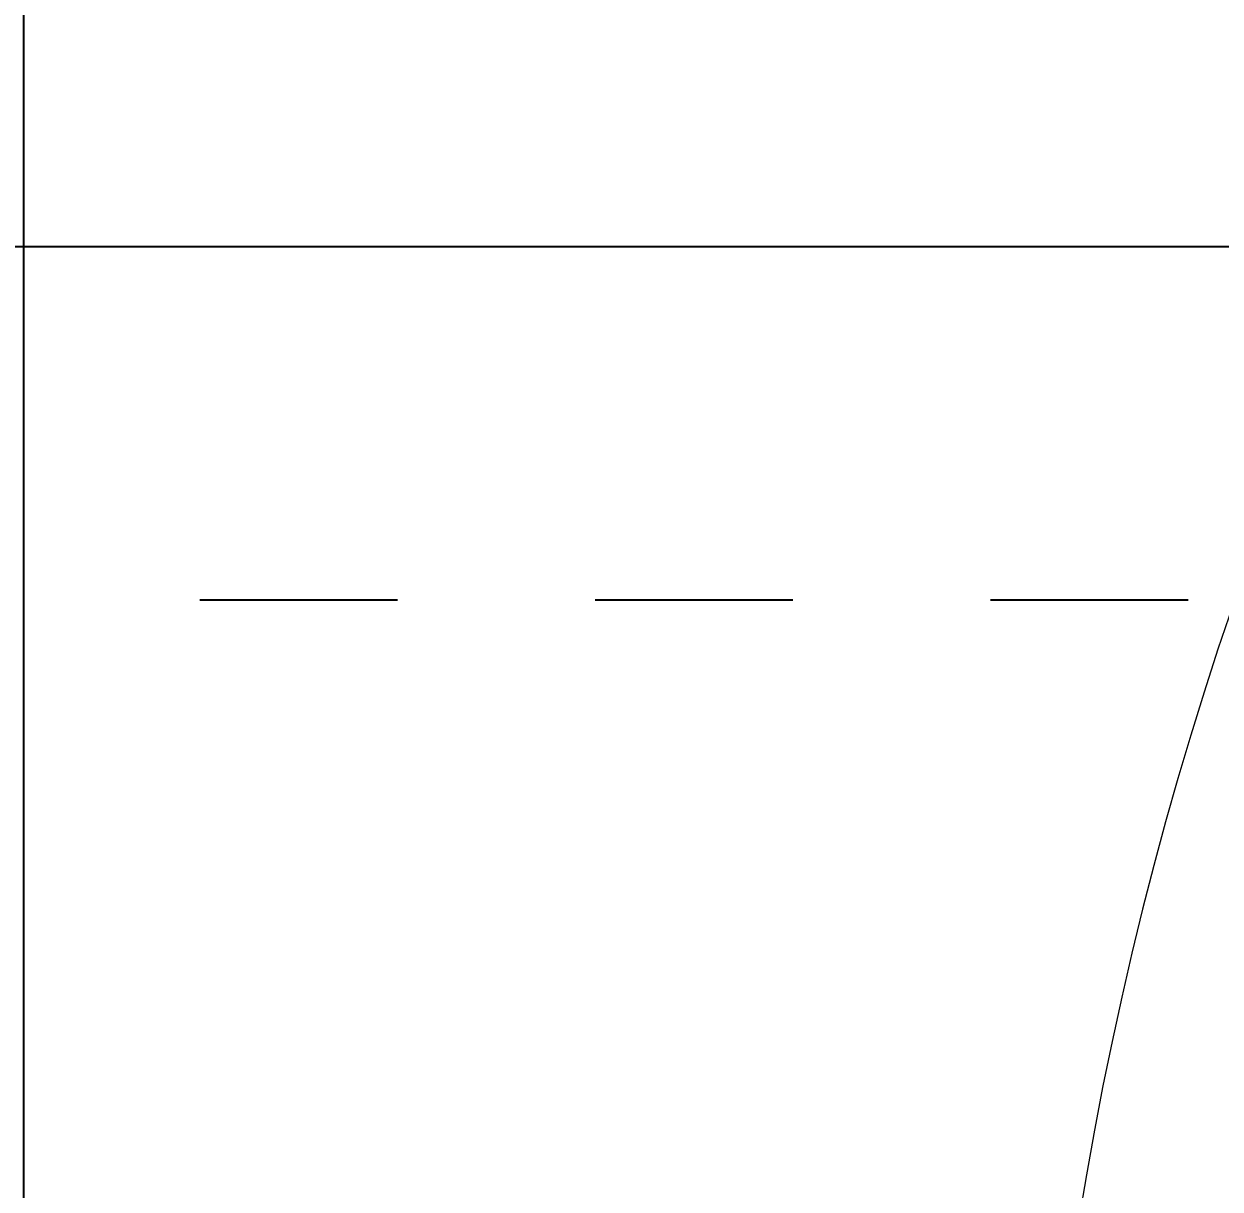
# Model space of a CAD drawing. Header units: millimetres. Extents: x 17886 to 18265, y -8727 to -7321.
# Drawn here: x 17992.537 to 17995.563, y -7629.663 to -7626.716 of the extents above; entities that cross this region are included whole.
import ezdxf

# ---------------------------------------------------------------- set-up
doc = ezdxf.new("R2010")
doc.units = ezdxf.units.MM
doc.linetypes.add('EPL_DASH', pattern=[1, 0.5, -0.5])
doc.layers.add('CRTANJE', color=4, linetype='Continuous', lineweight=30)
doc.layers.add('TANKE', color=7, linetype='Continuous', lineweight=15)
doc.styles.add('TEHNO', font='tehno_98.shx', dxfattribs={"width": 0.6})
doc.dimstyles.new('ISO-25-Dušan', dxfattribs={"dimscale": 50, "dimtxt": 3.5, "dimasz": 3, "dimexe": 1.25, "dimexo": 1.25, "dimgap": 0.7, "dimtad": 1, "dimdec": 0, "dimtxsty": 'TEHNO', "dimcen": 2.5, "dimclrd": 191, "dimclre": 191, "dimclrt": 254, "dimadec": 0, "dimazin": 0, "dimtfac": 1, "dimtdec": 0, "dimtmove": 0, "dimatfit": 3, "dimfxl": 1, "dimarcsym": 0})

# ---------------------------------------------------------------- blocks, each defined once
blk = doc.blocks.new('*D222')
at = {"layer": 'Defpoints', "color": 0, "transparency": 16777216}
for p in [(18016.8867, -7626.2762), (17992.5367, -7630.6777), (18016.8867, -7630.6777)]:
    blk.add_point(p, dxfattribs=at)
at = {"layer": 'TANKE', "color": 4, "lineweight": -2, "transparency": 16777216}
for p, q in [((17992.5367, -7630.5777), (17992.5367, -7625.4762)), ((18016.8867, -7630.5777), (18016.8867, -7625.4762)), ((17993.7867, -7626.2762), (18015.6367, -7626.2762))]:
    blk.add_line(p, q, dxfattribs=at)
at = {"layer": 'TANKE', "color": 4, "transparency": 16777216}
for points in [[(17993.7867, -7626.0678), (17993.7867, -7626.4845), (17992.5367, -7626.2762)], [(18015.6367, -7626.0678), (18015.6367, -7626.4845), (18016.8867, -7626.2762)]]:
    blk.add_solid(points, dxfattribs=at)
at = {"layer": 'TANKE', "color": 1, "transparency": 16777216, "insert": (18006.6201, -7625.2428), "char_height": 1.4, "attachment_point": 5, "style": 'TEHNO'}
blk.add_mtext('243,5cm', dxfattribs=at)
blk = doc.blocks.new('*D223')
at = {"layer": 'Defpoints', "color": 0, "transparency": 16777216}
for p in [(17992.5367, -7625.1138), (17992.3867, -7630.6777), (17992.5367, -7630.6777)]:
    blk.add_point(p, dxfattribs=at)
at = {"layer": 'TANKE', "color": 4, "lineweight": -2, "transparency": 16777216}
for p, q in [((17992.3867, -7630.5777), (17992.3867, -7624.3138)), ((17992.5367, -7630.5777), (17992.5367, -7624.3138)), ((17991.1367, -7625.1138), (17989.8867, -7625.1138)), ((17992.3867, -7625.1138), (17992.5367, -7625.1138)), ((17993.7867, -7625.1138), (17995.0367, -7625.1138))]:
    blk.add_line(p, q, dxfattribs=at)
at = {"layer": 'TANKE', "color": 4, "transparency": 16777216}
for points in [[(17991.1367, -7624.9055), (17991.1367, -7625.3222), (17992.3867, -7625.1138)], [(17993.7867, -7624.9055), (17993.7867, -7625.3222), (17992.5367, -7625.1138)]]:
    blk.add_solid(points, dxfattribs=at)
at = {"layer": 'TANKE', "color": 1, "transparency": 16777216, "insert": (17992.4617, -7624.0805), "char_height": 1.4, "attachment_point": 5, "style": 'TEHNO'}
blk.add_mtext('1,5cm', dxfattribs=at)
blk = doc.blocks.new('*D225')
at = {"layer": 'Defpoints', "color": 0, "transparency": 16777216}
for p in [(18016.8867, -7622.7746), (17968.0367, -7630.6777), (18016.8867, -7630.6777)]:
    blk.add_point(p, dxfattribs=at)
at = {"layer": 'TANKE', "color": 4, "lineweight": -2, "transparency": 16777216}
for p, q in [((17968.0367, -7630.5777), (17968.0367, -7621.9746)), ((18016.8867, -7630.5777), (18016.8867, -7621.9746)), ((17969.2867, -7622.7746), (18015.6367, -7622.7746))]:
    blk.add_line(p, q, dxfattribs=at)
at = {"layer": 'TANKE', "color": 4, "transparency": 16777216}
for points in [[(17969.2867, -7622.5663), (17969.2867, -7622.983), (17968.0367, -7622.7746)], [(18015.6367, -7622.5663), (18015.6367, -7622.983), (18016.8867, -7622.7746)]]:
    blk.add_solid(points, dxfattribs=at)
at = {"layer": 'TANKE', "color": 1, "transparency": 16777216, "insert": (17992.4617, -7621.7413), "char_height": 1.4, "attachment_point": 5, "style": 'TEHNO'}
blk.add_mtext('488,5cm', dxfattribs=at)

msp = doc.modelspace()

# ---------------------------------------------------------------- linework, layer by layer
at = {"color": 30, "true_color": 0xf8991e}
msp.add_lwpolyline([(17959.98168, -7627.27897), (18024.94169, -7627.27897), (18024.94169, -7659.01293), (17959.98168, -7659.01293)], close=True, dxfattribs=at)
at = {"color": 30, "linetype": 'EPL_DASH', "true_color": 0xf8991e}
msp.add_lwpolyline([(17959.98168, -7628.17313), (18024.94169, -7628.17313), (18024.94169, -7658.14691), (17959.98168, -7658.14691)], close=True, dxfattribs=at)
at = {"layer": 'CRTANJE', "color": 7, "lineweight": 20}
msp.add_arc((18004.42668, -7631.22569), 9.34, 90, 180.049169, dxfattribs=at)

# ---------------------------------------------------------------- dimensions: what is measured, and where the dimension line sits
at = {"layer": 'TANKE'}
for base, p1, p2, picture, middle in [((18016.88668, -7622.77464), (17968.03668, -7630.67768), (18016.88668, -7630.67768), '*D225', (17992.46168, -7622.77464)), ((17992.53668, -7625.11382), (17992.38668, -7630.67768), (17992.53668, -7630.67768), '*D223', (17992.46168, -7625.11382)), ((18016.88668, -7626.27616), (17992.53668, -7630.67768), (18016.88668, -7630.67768), '*D222', (18006.62012, -7626.27616))]:
    dim = msp.add_linear_dim(base=base, p1=p1, p2=p2, angle=180, dimstyle='ISO-25-Dušan', override={"dimscale": 1, "dimtxt": 1.4, "dimasz": 1.25, "dimexe": 0.8, "dimexo": 0.1, "dimgap": 0.2, "dimdec": 2, "dimlfac": 10, "dimpost": 'cm', "dimsah": 1, "dimclrd": 4, "dimclre": 4, "dimclrt": 1}, dxfattribs=at)
    dim.commit()
    dim.dimension.update_dxf_attribs({"geometry": picture, "text_midpoint": middle, "dimtype": 160})

doc.saveas('drawing.dxf')
